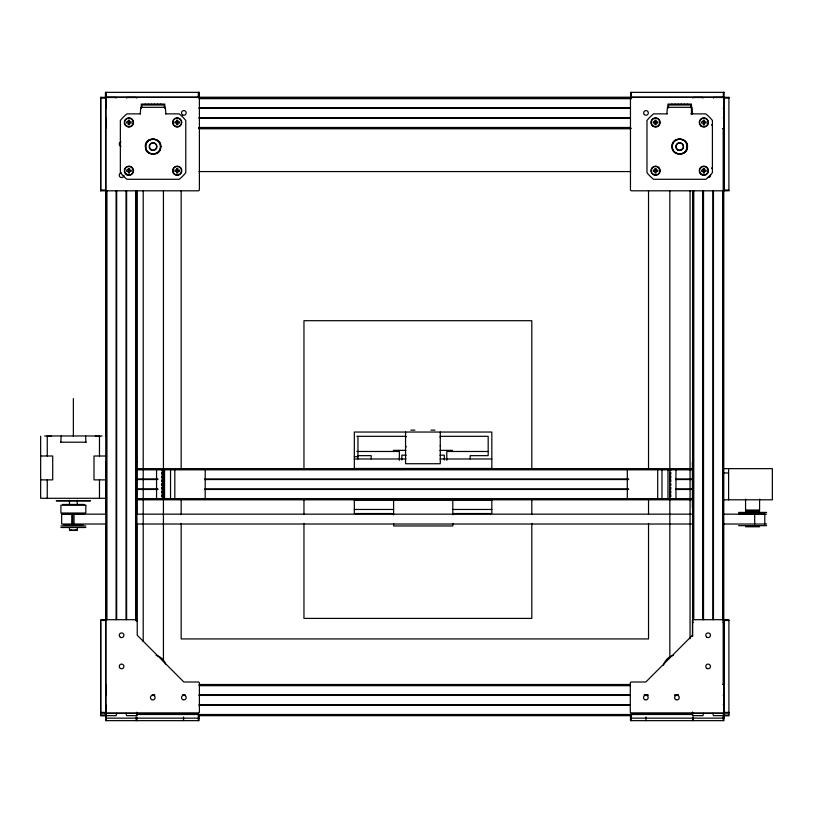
<?xml version="1.0" encoding="UTF-8"?>
<svg xmlns="http://www.w3.org/2000/svg" width="813" height="813" viewBox="0 0 813 813"><rect width="100%" height="100%" fill="white"/><g stroke="black" fill="none" stroke-linecap="round" stroke-linejoin="round"><path stroke-width="1.22" d="M145.273 146.584C144.866 135.873 162.6 137.031 160.791 147.6C160.212 157.387 144.013 155.415 145.588 146.584C145.151 156.218 160.984 156.218 160.547 146.584C160.984 136.95 145.151 136.95 145.588 146.584M671.904 146.584C671.487 135.873 689.231 137.031 687.422 147.6C686.843 157.387 670.644 155.415 672.219 146.584C671.782 136.95 687.615 136.95 687.168 146.584C687.615 156.218 671.782 156.218 672.219 146.584M49.827 436.235L51.453 436.235M98.119 436.205L99.745 436.235M149.175 153.332L149.328 153.057A7.48 7.48 0 0 0 160.547 146.584L160.852 146.584M675.796 153.332L675.959 153.057A7.48 7.48 0 0 0 687.168 146.584L687.483 146.584M711.619 168.423L712.412 167.224M692.463 635.268L645.847 682.005L631.081 682.005L630.299 682.788L630.299 712.391L631.081 713.164L723.001 713.164L723.773 712.391M198.616 128.495L199.398 127.722M630.299 98.119L631.081 97.336M631.234 97.336L630.461 98.119L630.461 190.039L631.234 190.811L723.153 190.811L723.936 190.039L723.936 98.119L723.153 97.336L199.073 97.336M723.001 190.811L723.773 190.039M692.463 622.961L693.245 622.189M723.001 684.343L723.773 683.57M693.032 462.069L692.442 462.048L692.442 463.918L693.093 463.918M75.142 530.432L75.7 530.117M140.293 113.861L140.751 107.336L165.293 107.326L165.923 113.871M61.138 435.971L60.823 442.201M46.981 436.235L48.607 436.205M95.273 436.235L96.91 436.235M666.843 113.871L667.463 107.326L692.005 107.336L692.544 113.871M199.073 97.499L631.579 97.499M199.073 97.926L631.579 97.926M100.782 98.119L105.609 98.119M724.088 98.119L728.915 98.119M199.073 98.668L631.579 98.668M144.897 104.277L145.761 104.277M147.996 104.277L148.86 104.277M151.086 104.277L151.95 104.277M154.185 104.277L155.039 104.277M157.275 104.277L158.139 104.277M160.364 104.277L161.228 104.277M671.528 104.277L672.392 104.277M674.627 104.277L675.491 104.277M677.717 104.277L678.581 104.277M680.806 104.277L681.67 104.277M683.906 104.277L684.77 104.277M686.995 104.277L687.859 104.277M106.351 107.814L105.771 107.814L105.771 98.668A1.169 1.169 0 0 1 106.94 97.499L116.086 97.499L116.086 98.078M199.073 107.814L630.309 107.814M199.073 108.403L630.309 108.403M140.639 113.871L126.96 113.871A41.859 41.859 0 0 0 120.354 120.476L120.354 172.691A41.859 41.859 0 0 0 126.96 179.297L179.175 179.297A41.859 41.859 0 0 0 185.781 172.691L185.781 120.476A41.859 41.859 0 0 0 179.175 113.871L165.496 113.871M667.26 113.871L653.591 113.871A41.859 41.859 0 0 0 646.975 120.476L646.975 172.691A41.859 41.859 0 0 0 653.591 179.297L705.796 179.297A41.859 41.859 0 0 0 712.412 172.691L712.412 120.476A41.859 41.859 0 0 0 705.796 113.871L690.887 113.871M199.073 117.753L630.309 117.753M106.351 118.332L105.771 118.332L105.771 127.489A1.169 1.169 0 0 0 106.107 128.312M199.073 118.332L630.309 118.332M199.073 127.489L630.309 127.489M199.073 128.068L630.309 128.068M199.073 128.495L630.309 128.495M199.073 128.657L630.309 128.657M198.951 171.573L630.746 171.573M100.782 190.039L105.609 190.039M724.088 190.039L728.915 190.039M105.609 190.811L100.629 190.811L100.629 97.336L105.609 97.336L105.609 435.677M410.86 430.138L414.884 430.138M430.961 430.138L434.985 430.138M44.624 435.971L102.113 435.971M356.826 436.317L405.992 436.317M440.138 436.317L488.176 436.317L488.176 455.656L470.199 455.656L470.199 458.979M60.518 442.201L86.219 442.201M393.319 450.351L405.921 450.351M439.924 450.351L452.526 450.351M356.826 451.479L399.356 451.479L399.356 460.31M488.074 451.479L446.794 451.479L446.794 460.31M406.205 455.189L401.835 455.189L401.835 459.995M439.945 455.189L444.315 455.189L444.315 459.995M357.954 455.656L371.206 455.656L371.206 458.979M40.65 456.002L52.723 456.002L52.723 479.873L40.65 479.873M106.076 456.002L94.003 456.002L94.003 479.873L106.076 479.873M354.326 456.703L357.954 456.703M354.326 458.979L406.043 458.979M440.107 458.979L491.824 458.979M136.188 462.069L136.767 462.048M723.133 462.048L723.133 463.918M693.093 464.081L692.442 464.081L692.442 467.587L693.093 467.587M723.133 464.081L723.133 467.587M693.093 467.739L692.442 467.739L692.442 502.007L693.093 502.007M723.133 467.739L723.133 502.007M354.326 468.481L491.824 468.481M136.289 468.644L693.326 468.644M723.773 468.644L772.35 468.644L772.35 499.802L723.773 499.802M136.289 469.812L693.326 469.812M162.549 470.463L161.706 470.463L161.706 469.812M669.963 470.463L670.816 470.463L670.816 469.812M162.549 472.343L161.706 472.343L161.706 474.223L162.549 474.223M669.963 472.343L670.816 472.343L670.816 474.223L669.963 474.223M723.773 472.973L728.6 472.973M162.549 476.103L161.706 476.103L161.706 477.973L162.549 477.973M669.963 476.103L670.816 476.103L670.816 477.973L669.963 477.973M136.289 478.969L157.854 478.969M204.805 478.969L628.612 478.969M675.562 478.969L693.326 478.969M136.289 479.548L157.854 479.548M204.805 479.548L628.612 479.548M675.562 479.548L693.326 479.548M162.549 479.853L161.706 479.853L161.706 481.733L162.549 481.733M669.963 479.853L670.816 479.853L670.816 481.733L669.963 481.733M162.549 483.613L161.706 483.613L161.706 485.493L162.549 485.493M669.963 483.613L670.816 483.613L670.816 485.493L669.963 485.493M162.549 487.363L161.706 487.363L161.706 489.243L162.549 489.243M669.963 487.363L670.816 487.363L670.816 489.243L669.963 489.243M136.289 488.898L157.854 488.898M204.805 488.898L628.612 488.898M675.562 488.898L693.326 488.898M136.289 489.477L157.854 489.477M204.805 489.477L628.612 489.477M675.562 489.477L693.326 489.477M162.549 491.123L161.706 491.123L161.706 493.003L162.549 493.003M669.963 491.123L670.816 491.123L670.816 493.003L669.963 493.003M162.549 494.883L161.706 494.883L161.706 496.753L162.549 496.753M669.963 494.883L670.816 494.883L670.816 496.753L669.963 496.753M106.076 498.288L40.65 498.288L40.65 436.276M136.289 498.633L693.326 498.633M136.289 499.802L693.326 499.802M354.326 499.954L491.824 499.954M56.229 500.625L90.497 500.625M56.544 500.93L90.192 500.93M105.609 502.007L106.076 467.739L105.609 514.344M105.609 502.17L105.609 505.676M693.093 502.17L692.442 502.17L692.442 505.676L693.093 505.676M723.133 502.17L723.133 505.676M62.469 504.456L84.267 504.456M105.609 505.828L105.609 507.698M693.093 505.828L692.442 505.828L692.442 507.698L693.103 507.891M723.133 505.828L723.133 507.698M136.188 507.83L136.767 507.698M354.326 509.466L393.604 509.466M452.719 509.466L491.824 509.466M745.562 510.046L759.586 510.046M745.562 511.062L759.586 511.062M745.562 511.306L759.586 511.306M738.58 512.414L766.618 512.414M393.431 513.542L354.326 513.542L354.326 499.365M452.719 513.542L491.824 513.542L491.824 499.365M62.51 513.796L63.699 513.796M64.42 513.796L83.993 513.796M738.58 514.05L766.618 514.05M106.046 514.162L61.656 514.162L61.656 524.019L106.046 524.019M136.513 514.162L692.483 514.162M722.95 514.162L764.789 514.162L764.789 524.019M136.513 524.019L692.483 524.019M722.95 524.019L766.618 524.019M63.404 524.7L83.333 524.7M738.58 525.655L766.618 525.655M60.904 525.95L85.822 525.95M745.562 526.763L759.586 526.763M60.904 527.505L85.822 527.505M69.786 530.432L76.95 530.432M105.609 619.699L100.782 619.699L100.782 713.164L105.609 713.164L105.609 524.487M100.782 620.471L105.609 620.471M724.088 620.471L728.915 620.471M199.073 684.505L630.309 684.505M723.773 684.343L723.194 684.343L723.194 128.657L723.773 128.657L723.773 714.495A1.169 1.169 0 0 1 722.605 715.664L713.458 715.664L712.869 713.326M199.073 685.674L630.309 685.674M106.351 694.82L105.771 694.82L105.771 685.674A1.169 1.169 0 0 1 106.107 684.841M152.143 694.82L154.683 694.719M182.59 694.82L185.12 694.82M199.073 694.82L630.309 694.719M644.262 694.82L648.073 694.82M674.709 694.82L678.509 694.82M723.773 694.82L723.194 695.41M152.143 695.41L154.683 695.41M182.59 695.41L185.12 695.41M199.073 695.41L630.309 695.41M644.262 695.41L648.073 695.41M674.709 695.41L678.509 695.41M199.073 704.749L630.309 704.749M106.351 705.338L105.771 705.338L105.771 714.495A1.169 1.169 0 0 0 106.94 715.664L116.086 715.664L116.676 713.326M199.073 705.338L630.309 705.338M723.773 705.338L723.194 704.749M100.782 712.391L105.609 712.391M724.088 712.391L728.915 712.391M724.088 713.164L728.915 713.164M724.088 713.326L631.396 713.326L631.396 718.153M692.463 714.495L136.93 714.495A1.169 1.169 0 0 1 135.761 715.664L126.604 715.664L126.025 713.326M100.629 715.034L105.456 715.034M199.073 715.074L631.579 715.074M724.088 715.034L728.915 715.034M199.073 715.664L631.579 715.664M105.609 715.816L106.391 715.816M724.088 715.816L728.915 715.816L728.915 619.699L724.088 619.699L724.088 718.153L630.614 718.153L630.614 714.525M105.609 718.153L199.083 718.153M85.599 435.971L85.904 442.201M71.036 530.117L71.595 530.432M723.001 128.657L723.773 129.43M630.461 127.722L631.234 128.495M723.773 620.471L723.001 619.699L693.245 619.699L692.463 620.471L692.463 636.528M723.001 622.189L723.773 622.961M630.299 714.881L631.081 715.664M711.619 124.745L712.412 125.944M675.796 139.836L675.959 140.11A7.48 7.48 0 0 0 675.959 153.057M149.175 139.836L149.328 140.11A7.48 7.48 0 0 0 149.328 153.057M759.586 499.121L759.586 509.954M754.688 514.162L754.688 524.019M745.562 499.121L745.562 509.954M728.6 468.644L728.6 499.802M723.936 717.025L723.936 720.643L630.461 720.643L630.461 715.816L631.234 715.816L631.234 720.643M723.306 92.357L723.306 97.184M723.194 108.403L723.773 107.814L723.773 98.668A1.169 1.169 0 0 0 722.605 97.499L713.458 97.499L713.458 98.078M723.194 117.753L723.773 118.332L723.773 127.489A1.169 1.169 0 0 1 723.194 128.495M723.306 713.326L723.306 718.153M723.153 717.025L723.153 720.643M722.605 190.821L722.605 619.638M713.458 190.821L713.458 619.638M712.869 190.821L712.869 619.638M703.519 190.821L703.519 619.638M703.519 713.326L702.94 715.664L693.784 715.664A1.169 1.169 0 0 1 692.615 714.495L692.615 712.198M702.94 98.078L702.94 97.499L693.784 97.499A1.169 1.169 0 0 0 692.778 98.078M702.94 190.821L702.94 619.638M702.839 190.821L702.839 619.638M693.784 190.821L693.784 619.638M693.398 717.025L693.398 720.643M692.91 462.048L692.91 463.918M692.91 464.081L692.91 467.587M692.91 467.739L692.91 502.007M692.91 502.17L692.91 505.676M692.91 505.828L692.91 507.698M692.615 190.821L692.615 636.132M692.615 717.025L692.615 720.643M692.463 712.198L692.463 715.501M691.457 114.155L691.457 104.084L667.93 104.084L667.93 107.865M691.07 107.966L690.603 105.009L668.672 105.019L668.327 107.966M690.064 190.984L690.064 638.794M675.959 469.812L675.959 498.633M669.841 190.984L669.841 657.829M667.971 469.812L667.971 498.633M661.975 469.812L661.975 498.633M657.687 469.812L657.687 498.633M648.53 190.628L648.53 468.755M648.53 499.233L648.53 514.477M648.53 523.369L648.53 638.937L181.167 638.937L181.167 523.369M646 717.025L646 720.643M631.396 92.357L631.396 97.184M627.311 469.812L627.311 498.633M531.804 468.918L531.804 320.698L303.96 320.698L303.96 468.918M531.804 499.324L531.804 514.527M531.804 523.389L531.804 618.408L303.96 618.408L303.96 523.389M491.824 469.131L491.824 432.038L354.326 432.038L354.326 469.131M452.8 499.954L452.8 514.812M452.8 523.42L452.8 525.96L393.604 525.96L393.604 523.42M440.28 432.038L440.28 463.725L405.565 463.725L405.565 432.038M393.604 499.954L393.604 514.812M357.954 436.317L357.954 458.979M303.96 499.324L303.96 514.527M205.201 469.812L205.201 498.633M199.083 714.525L199.083 720.643L105.609 720.643L105.609 713.326L198.311 713.326L198.311 720.643M198.931 92.357L198.931 97.184M198.311 92.357L198.311 97.184M183.545 717.025L183.545 720.643M181.167 190.628L181.167 468.755M181.167 499.233L181.167 514.477M174.825 469.812L174.825 498.633M170.537 469.812L170.537 498.633M164.826 107.865L164.826 104.084L141.299 104.084L141.299 107.865M164.439 107.966L163.972 105.009L142.041 105.019L141.696 107.966M164.541 469.812L164.541 498.633M163.433 190.984L163.433 661.63M162.549 469.812L162.549 498.633M156.553 469.812L156.553 498.633M143.21 190.984L143.21 641.335M136.93 190.821L136.93 620.908M136.93 712.198L136.93 715.501M136.93 717.025L136.93 720.643M136.767 190.821L136.767 514.344M136.767 524.487L136.767 620.908M136.34 190.821L136.34 620.908M136.188 190.821L136.188 468.664M136.188 499.111L136.188 514.344M136.188 524.487L136.188 620.908M136.147 717.025L136.147 720.643M135.761 190.821L135.761 619.638M126.604 98.078L126.604 97.499L135.761 97.499A1.169 1.169 0 0 1 136.767 98.078M126.604 190.821L126.604 619.638M126.025 190.821L126.025 619.638M116.676 190.821L116.676 619.638M116.086 190.821L116.086 619.638M106.94 190.821L106.94 619.638M106.391 92.357L106.391 97.184M106.391 713.326L106.391 720.643M105.771 190.821L105.771 619.638M105.609 92.357L105.609 97.184M105.456 97.336L105.456 98.119M105.456 712.554L105.456 715.816L100.629 715.816L100.629 622.341M100.782 97.336L100.782 190.811M99.471 436.276L99.471 456.002M99.471 479.873L99.471 498.288M77.255 500.361L77.255 504.08M77.255 527.637L77.255 530.117L69.471 530.117L69.471 527.637M74.044 513.796L74.044 524.7M73.363 398.563L73.363 436.276M72.692 513.796L72.692 524.7M71.768 514.162L71.768 524.019M69.471 500.361L69.471 504.08M47.256 436.276L47.256 456.002M47.256 479.873L47.256 498.288M663.459 665.227A14.024 14.024 0 0 1 673.367 655.308M156.096 655.308A14.024 14.024 0 0 1 165.639 664.058M123.922 175.232A2.337 2.337 0 0 1 121.584 177.569A2.337 2.337 0 0 1 119.247 175.232A2.337 2.337 0 0 1 121.584 172.895M120.974 146.33A2.337 2.337 0 0 1 120.974 141.818M710.532 174.632A2.337 2.337 0 0 1 707.666 177.488M723.194 684.658A1.169 1.169 0 0 1 723.773 685.674M149.328 140.11A7.48 7.48 0 0 1 160.547 146.584M704.149 124.755A2.337 2.337 0 0 1 703.54 124.755M675.959 140.11A7.48 7.48 0 0 1 687.168 146.584M406.215 446.835A1.311 1.311 0 0 1 405.565 445.697M405.565 437.628A1.311 1.311 0 0 1 406.215 436.5M440.24 437.292A1.311 1.311 0 0 1 440.28 437.628M440.28 445.697A1.311 1.311 0 0 1 440.24 446.042M128.281 121.391L126.655 121.828L126.655 123.048L128.281 123.078L128.312 124.704L129.521 124.704L129.562 123.078L131.188 123.048L131.188 121.828L129.562 121.798L129.521 120.172L128.312 120.172L128.281 121.391M128.281 169.683L126.655 170.13L126.655 171.34L128.281 171.37L128.312 172.996L129.521 172.996L129.562 171.37L131.188 171.34L131.188 170.13L129.562 170.09L129.521 168.464L128.312 168.464L128.281 169.683M176.573 121.391L174.947 121.828L174.947 123.048L176.573 123.078L176.604 124.704L177.823 124.704L177.854 123.078L179.48 123.048L179.48 121.828L177.854 121.798L177.823 120.172L176.604 120.172L176.573 121.391M176.584 169.683L174.947 170.12L174.947 171.34L176.573 171.37L176.604 172.996L177.823 172.996L177.854 171.37L179.48 171.34L179.48 170.12L177.854 170.09L177.823 168.464L176.604 168.464L176.584 169.683M654.912 121.391L653.286 121.828L653.286 123.048L654.912 123.078L654.943 124.704L656.152 124.704L656.182 123.078L657.819 123.048L657.819 121.828L656.182 121.798L656.152 120.172L654.943 120.172L654.912 121.391M654.912 169.683L653.286 170.13L653.286 171.34L654.912 171.37L654.943 172.996L656.152 172.996L656.182 171.37L657.819 171.34L657.819 170.13L656.182 170.09L656.152 168.464L654.943 168.464L654.912 169.683M703.204 121.391L701.578 121.828L701.578 123.048L703.204 123.078L703.235 124.704L704.444 124.704L704.485 123.078L706.111 123.048L706.111 121.828L704.485 121.798L704.444 120.172L703.235 120.172L703.204 121.391M703.204 169.683L701.578 170.12L701.578 171.34L703.204 171.37L703.235 172.996L704.444 172.996L704.485 171.37L706.111 171.34L706.111 170.12L704.485 170.09L704.444 168.464L703.235 168.464L703.204 169.683M106.706 97.336L105.924 98.119L105.924 190.039L106.706 190.811L198.616 190.811L199.398 190.039L199.398 98.119L198.616 97.336L106.706 97.336M106.706 619.699L105.924 620.471L105.924 712.391L106.706 713.164L198.616 713.164L199.398 712.391L199.398 682.788L198.616 682.005L183.86 682.005L137.234 635.268L137.234 620.471L136.462 619.699L106.706 619.699M199.083 92.357L105.456 92.357L105.456 97.184L199.083 97.184L199.083 92.357M724.088 92.357L630.614 92.357L630.614 97.184L724.088 97.184L724.088 92.357M728.915 97.336L724.088 97.336L724.088 190.811L728.915 190.811L728.915 97.336M129.237 122.113L128.596 122.763L129.237 122.113M177.539 122.113L176.888 122.763L177.539 122.113M655.867 122.113L655.227 122.763L655.867 122.113M704.16 122.113L703.519 122.763L704.16 122.113M129.237 170.415L128.596 171.055L129.237 170.415M177.539 170.405L176.888 171.055L177.539 170.405M655.867 170.415L655.227 171.055L655.867 170.415M704.16 170.405L703.519 171.055L704.16 170.405M106.076 462.048L105.609 463.918L106.076 462.048M106.076 464.081L105.609 467.587L106.076 464.081M85.822 505.229L60.904 505.229L60.904 513.023L85.822 513.023L85.822 505.229M706.954 668.459A2.337 2.337 0 0 0 710.46 666.426A2.337 2.337 0 0 0 706.954 664.404A2.337 2.337 0 0 0 706.954 668.459M644.679 699.607A2.337 2.337 0 0 0 648.185 697.584A2.337 2.337 0 0 0 644.679 695.562A2.337 2.337 0 0 0 644.679 699.607M675.755 699.607A2.337 2.337 0 0 0 679.262 697.584A2.337 2.337 0 0 0 675.755 695.562A2.337 2.337 0 0 0 675.755 699.607M706.954 637.301A2.337 2.337 0 0 0 710.46 635.268A2.337 2.337 0 0 0 706.954 633.246A2.337 2.337 0 0 0 706.954 637.301M120.415 668.459A2.337 2.337 0 0 0 123.922 666.426A2.337 2.337 0 0 0 120.415 664.404A2.337 2.337 0 0 0 120.415 668.459M182.691 699.607A2.337 2.337 0 0 0 186.197 697.584A2.337 2.337 0 0 0 182.691 695.562A2.337 2.337 0 0 0 182.691 699.607M151.604 699.607A2.337 2.337 0 0 0 155.11 697.584A2.337 2.337 0 0 0 151.604 695.562A2.337 2.337 0 0 0 151.604 699.607M120.415 637.301A2.337 2.337 0 0 0 123.922 635.268A2.337 2.337 0 0 0 120.415 633.246A2.337 2.337 0 0 0 120.415 637.301M182.691 114.948A2.337 2.337 0 0 0 186.197 112.916A2.337 2.337 0 0 0 182.691 110.893A2.337 2.337 0 0 0 182.691 114.948M644.343 114.572A2.337 2.337 0 0 0 648.256 113.525A2.337 2.337 0 0 0 645.39 110.659A2.337 2.337 0 0 0 644.343 114.572M126.31 174.134A4.289 4.289 0 0 0 133.169 171.289A4.289 4.289 0 0 0 127.275 166.777A4.289 4.289 0 0 0 126.31 174.134M126.777 126.147A4.289 4.289 0 0 0 133.2 122.438A4.289 4.289 0 0 0 126.777 118.728A4.289 4.289 0 0 0 126.777 126.147M175.069 126.147A4.289 4.289 0 0 0 181.492 122.438A4.289 4.289 0 0 0 175.069 118.728A4.289 4.289 0 0 0 175.069 126.147M174.602 174.134A4.289 4.289 0 0 0 181.462 171.289A4.289 4.289 0 0 0 175.578 166.777A4.289 4.289 0 0 0 174.602 174.134M126.625 174.714A4.593 4.593 0 0 0 133.515 170.73A4.593 4.593 0 0 0 126.625 166.756A4.593 4.593 0 0 0 126.625 174.714M126.625 126.422A4.593 4.593 0 0 0 133.515 122.438A4.593 4.593 0 0 0 126.625 118.454A4.593 4.593 0 0 0 126.625 126.422M174.917 126.422A4.593 4.593 0 0 0 181.807 122.438A4.593 4.593 0 0 0 174.917 118.454A4.593 4.593 0 0 0 174.917 126.422M174.419 174.378A4.593 4.593 0 0 0 181.766 171.33A4.593 4.593 0 0 0 175.456 166.482A4.593 4.593 0 0 0 174.419 174.378M151.116 149.958A3.892 3.892 0 0 0 156.96 146.584A3.892 3.892 0 0 0 151.116 143.21A3.892 3.892 0 0 0 151.116 149.958M151.279 149.683A3.587 3.587 0 0 0 156.645 146.584A3.587 3.587 0 0 0 151.279 143.484A3.587 3.587 0 0 0 151.279 149.683M652.941 174.134A4.289 4.289 0 0 0 659.8 171.289A4.289 4.289 0 0 0 653.906 166.777A4.289 4.289 0 0 0 652.941 174.134M653.408 126.147A4.289 4.289 0 0 0 659.831 122.438A4.289 4.289 0 0 0 653.408 118.728A4.289 4.289 0 0 0 653.408 126.147M701.233 125.832A4.289 4.289 0 0 0 708.093 122.997A4.289 4.289 0 0 0 702.198 118.485A4.289 4.289 0 0 0 701.233 125.832M701.7 174.439A4.289 4.289 0 0 0 708.123 170.73A4.289 4.289 0 0 0 701.7 167.021A4.289 4.289 0 0 0 701.7 174.439M652.748 174.378A4.593 4.593 0 0 0 660.105 171.33A4.593 4.593 0 0 0 653.784 166.482A4.593 4.593 0 0 0 652.748 174.378M653.245 126.422A4.593 4.593 0 0 0 660.146 122.438A4.593 4.593 0 0 0 653.245 118.454A4.593 4.593 0 0 0 653.245 126.422M701.04 126.086A4.593 4.593 0 0 0 708.397 123.037A4.593 4.593 0 0 0 702.086 118.19A4.593 4.593 0 0 0 701.04 126.086M701.04 174.378A4.593 4.593 0 0 0 708.397 171.33A4.593 4.593 0 0 0 702.086 166.482A4.593 4.593 0 0 0 701.04 174.378M677.747 149.958A3.892 3.892 0 0 0 683.591 146.584A3.892 3.892 0 0 0 677.747 143.21A3.892 3.892 0 0 0 677.747 149.958M677.9 149.683A3.587 3.587 0 0 0 683.276 146.584A3.587 3.587 0 0 0 677.9 143.484A3.587 3.587 0 0 0 677.9 149.683"/></g></svg>
